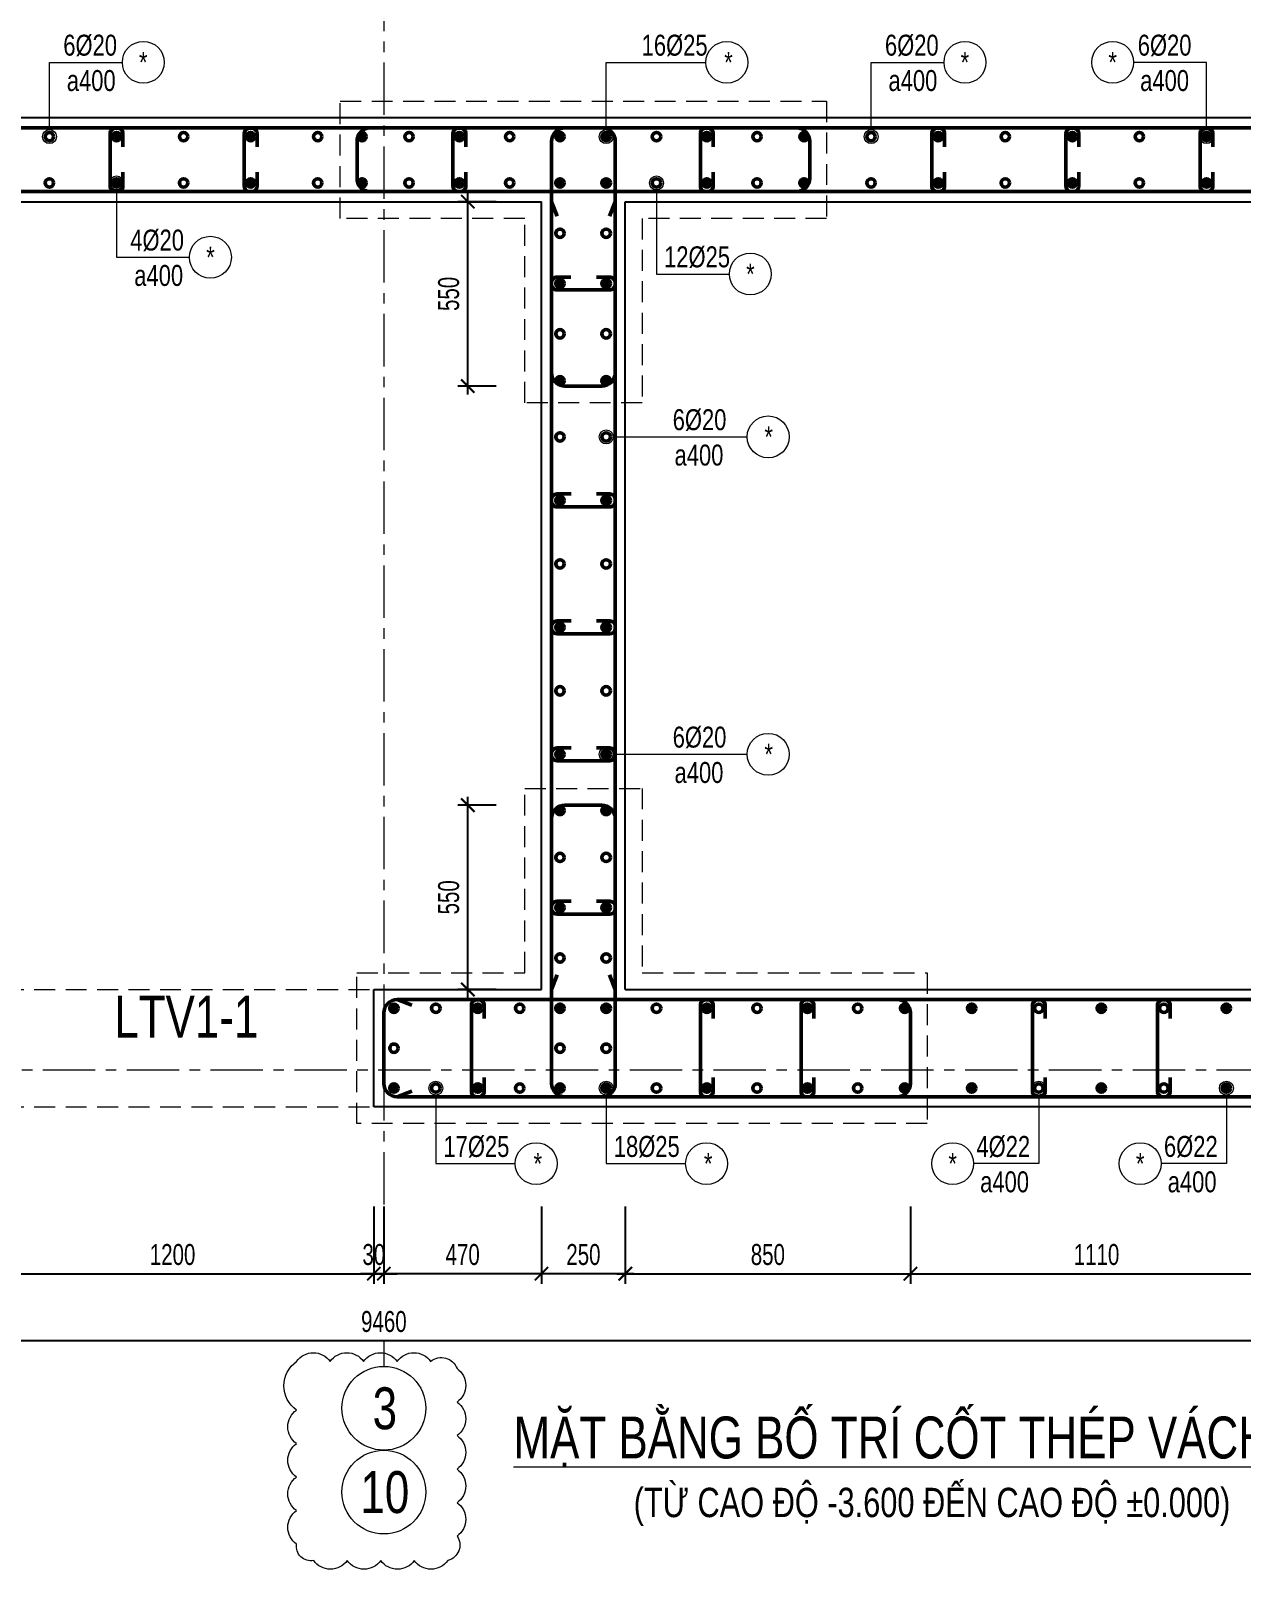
# Model space of a CAD drawing. Header units: millimetres. Extents: x -17374 to 181693, y -29783 to 15580.
# Drawn here: x 97585 to 101195, y 7151 to 11740 of the extents above; entities that cross this region are included whole.
import ezdxf
from ezdxf.enums import TextEntityAlignment as Align

# ---------------------------------------------------------------- set-up
doc = ezdxf.new("R2010")
doc.units = ezdxf.units.MM
doc.header["$LTSCALE"] = 250
doc.header["$MEASUREMENT"] = 0
for name, pattern in [('CENTER', [2, 1.25, -0.25, 0.25, -0.25]), ('CENTER2', [1.125, 0.75, -0.125, 0.125, -0.125]), ('HIDDEN', [0.375, 0.25, -0.125])]:
    doc.linetypes.add(name, pattern=pattern)
for name, color, linetype, lineweight in [('CDC.01.AXIS', 160, 'CENTER2', 13), ('CDC.02.DIM', 1, 'Continuous', 18), ('CDC.03.BORDER', 3, 'Continuous', 25), ('CDC.04.HIDDEN', 8, 'HIDDEN', 15), ('CDC.05.STEEL', 4, 'Continuous', 50), ('CDC.06.TEXT', 2, 'Continuous', 18), ('CDC.11.NOTE', 8, 'Continuous', 18), ('CDC.14.STEELNUM', 9, 'Continuous', 18), ('STEEL_NODE', 6, 'Continuous', 50)]:
    doc.layers.add(name, color=color, linetype=linetype, lineweight=lineweight)
doc.layers.add('CHANGE 2019', color=6, linetype='Continuous', lineweight=18, plot=False)
doc.styles.add('KC_SMTEXT', font='arial.ttf', dxfattribs={"width": 0.7})
doc.styles.add('KCS_BIGTEXT', font='arial.ttf', dxfattribs={"width": 0.75})
doc.styles.add('KCS_SMTEXT', font='arial.ttf', dxfattribs={"width": 0.7})
doc.dimstyles.new('KCS_DIM25', dxfattribs={"dimscale": 25, "dimtxt": 2.5, "dimasz": 1.6, "dimexe": 1.2, "dimexo": 0, "dimgap": 1, "dimtad": 1, "dimdec": 0, "dimzin": 0, "dimdsep": 46, "dimtxsty": 'KCS_SMTEXT', "dimblk": 'ARCHTICK', "dimcen": 0, "dimdle": 1, "dimclrd": 1, "dimclre": 1, "dimclrt": 2, "dimadec": 0, "dimazin": 0, "dimtfac": 1, "dimtdec": 0, "dimtix": 1, "dimtmove": 2, "dimatfit": 3, "dimfxl": 1, "dimtolj": 1, "dimtzin": 0, "dimarcsym": 0})

# ---------------------------------------------------------------- blocks, each defined once
blk = doc.blocks.new('_ArchTick')
at = {"color": 0, "linetype": 'ByBlock', "const_width": 0.15}
blk.add_lwpolyline([(-0.5, -0.5), (0.5, 0.5)], dxfattribs=at)
blk = doc.blocks.new('*D197')
at = {"layer": 'CDC.02.DIM', "color": 1, "lineweight": -2, "transparency": 16777216}
for p, q in [((93908.3, 8232.1), (93908.3, 7802.1)), ((103368.3, 8232.1), (103368.3, 7802.1)), ((103393.3, 7832.1), (93883.3, 7832.1))]:
    blk.add_line(p, q, dxfattribs=at)
at = {"layer": 'Defpoints', "color": 0, "transparency": 16777216}
for p in [(93908.3, 8232.1), (103368.3, 8232.1), (93908.3, 7832.1)]:
    blk.add_point(p, dxfattribs=at)
at = {"layer": 'CDC.02.DIM', "color": 1, "lineweight": -2, "transparency": 16777216, "xscale": 40, "yscale": 40, "zscale": 40, "rotation": 180}
blk.add_blockref('_ArchTick', (93908.3, 7832.1), dxfattribs=at)
at = {"layer": 'CDC.02.DIM', "color": 1, "lineweight": -2, "transparency": 16777216, "xscale": 40, "yscale": 40, "zscale": 40}
blk.add_blockref('_ArchTick', (103368.3, 7832.1), dxfattribs=at)
at = {"layer": 'CDC.02.DIM', "color": 2, "transparency": 16777216, "insert": (98638.3, 7889.1), "char_height": 62.5, "attachment_point": 5, "style": 'KCS_SMTEXT'}
blk.add_mtext('\\A1;9460', dxfattribs=at)
blk = doc.blocks.new('*D204')
at = {"layer": 'CDC.02.DIM', "color": 1, "lineweight": -2, "transparency": 16777216}
for p, q in [((97408.3, 8232.1), (97408.3, 8002.1)), ((98608.3, 8232.1), (98608.3, 8002.1)), ((97383.3, 8032.1), (98633.3, 8032.1))]:
    blk.add_line(p, q, dxfattribs=at)
at = {"layer": 'Defpoints', "color": 0, "transparency": 16777216}
for p in [(97408.3, 8232.1), (98608.3, 8232.1), (98608.3, 8032.1)]:
    blk.add_point(p, dxfattribs=at)
at = {"layer": 'CDC.02.DIM', "color": 1, "lineweight": -2, "transparency": 16777216, "xscale": 40, "yscale": 40, "zscale": 40, "rotation": 180}
blk.add_blockref('_ArchTick', (97408.3, 8032.1), dxfattribs=at)
at = {"layer": 'CDC.02.DIM', "color": 1, "lineweight": -2, "transparency": 16777216, "xscale": 40, "yscale": 40, "zscale": 40}
blk.add_blockref('_ArchTick', (98608.3, 8032.1), dxfattribs=at)
at = {"layer": 'CDC.02.DIM', "color": 2, "transparency": 16777216, "insert": (98008.3, 8089), "char_height": 62.5, "attachment_point": 5, "style": 'KCS_SMTEXT'}
blk.add_mtext('\\A1;1200', dxfattribs=at)
blk = doc.blocks.new('*D205')
at = {"layer": 'CDC.02.DIM', "color": 1, "lineweight": -2, "transparency": 16777216}
for p, q in [((100208.3, 8232.1), (100208.3, 8002.1)), ((101318.3, 8232.1), (101318.3, 8002.1)), ((100183.3, 8032.1), (101343.3, 8032.1))]:
    blk.add_line(p, q, dxfattribs=at)
at = {"layer": 'Defpoints', "color": 0, "transparency": 16777216}
for p in [(100208.3, 8232.1), (101318.3, 8232.1), (101318.3, 8032.1)]:
    blk.add_point(p, dxfattribs=at)
at = {"layer": 'CDC.02.DIM', "color": 1, "lineweight": -2, "transparency": 16777216, "xscale": 40, "yscale": 40, "zscale": 40, "rotation": 180}
blk.add_blockref('_ArchTick', (100208.3, 8032.1), dxfattribs=at)
at = {"layer": 'CDC.02.DIM', "color": 1, "lineweight": -2, "transparency": 16777216, "xscale": 40, "yscale": 40, "zscale": 40}
blk.add_blockref('_ArchTick', (101318.3, 8032.1), dxfattribs=at)
at = {"layer": 'CDC.02.DIM', "color": 2, "transparency": 16777216, "insert": (100763.3, 8089), "char_height": 62.5, "attachment_point": 5, "style": 'KCS_SMTEXT'}
blk.add_mtext('\\A1;1110', dxfattribs=at)
blk = doc.blocks.new('*D172')
at = {"layer": 'CDC.02.DIM', "color": 1, "lineweight": -2, "transparency": 16777216}
for p, q in [((99108.3, 8232.1), (99108.3, 8002.1)), ((99358.3, 8232.1), (99358.3, 8002.1)), ((99383.3, 8032.1), (99083.3, 8032.1))]:
    blk.add_line(p, q, dxfattribs=at)
at = {"layer": 'Defpoints', "color": 0, "transparency": 16777216}
for p in [(99108.3, 8232.1), (99358.3, 8232.1), (99108.3, 8032.1)]:
    blk.add_point(p, dxfattribs=at)
at = {"layer": 'CDC.02.DIM', "color": 1, "lineweight": -2, "transparency": 16777216, "xscale": 40, "yscale": 40, "zscale": 40, "rotation": 180}
blk.add_blockref('_ArchTick', (99108.3, 8032.1), dxfattribs=at)
at = {"layer": 'CDC.02.DIM', "color": 1, "lineweight": -2, "transparency": 16777216, "xscale": 40, "yscale": 40, "zscale": 40}
blk.add_blockref('_ArchTick', (99358.3, 8032.1), dxfattribs=at)
at = {"layer": 'CDC.02.DIM', "color": 2, "transparency": 16777216, "insert": (99233.3, 8089), "char_height": 62.5, "attachment_point": 5, "style": 'KCS_SMTEXT'}
blk.add_mtext('\\A1;250', dxfattribs=at)
blk = doc.blocks.new('*D173')
at = {"layer": 'CDC.02.DIM', "color": 1, "lineweight": -2, "transparency": 16777216}
for p, q in [((98638.3, 8232.1), (98638.3, 8002.1)), ((99108.3, 8232.1), (99108.3, 8002.1)), ((99133.3, 8032.1), (98613.3, 8032.1))]:
    blk.add_line(p, q, dxfattribs=at)
at = {"layer": 'Defpoints', "color": 0, "transparency": 16777216}
for p in [(98638.3, 8232.1), (99108.3, 8232.1), (98638.3, 8032.1)]:
    blk.add_point(p, dxfattribs=at)
at = {"layer": 'CDC.02.DIM', "color": 1, "lineweight": -2, "transparency": 16777216, "xscale": 40, "yscale": 40, "zscale": 40, "rotation": 180}
blk.add_blockref('_ArchTick', (98638.3, 8032.1), dxfattribs=at)
at = {"layer": 'CDC.02.DIM', "color": 1, "lineweight": -2, "transparency": 16777216, "xscale": 40, "yscale": 40, "zscale": 40}
blk.add_blockref('_ArchTick', (99108.3, 8032.1), dxfattribs=at)
at = {"layer": 'CDC.02.DIM', "color": 2, "transparency": 16777216, "insert": (98873.3, 8089), "char_height": 62.5, "attachment_point": 5, "style": 'KCS_SMTEXT'}
blk.add_mtext('\\A1;470', dxfattribs=at)
blk = doc.blocks.new('*D174')
at = {"layer": 'CDC.02.DIM', "color": 1, "lineweight": -2, "transparency": 16777216}
for p, q in [((98608.3, 8232.1), (98608.3, 8002.1)), ((98638.3, 8232.1), (98638.3, 8002.1)), ((98608.3, 8032.1), (98568.3, 8032.1)), ((98638.3, 8032.1), (98608.3, 8032.1)), ((98638.3, 8032.1), (98678.3, 8032.1))]:
    blk.add_line(p, q, dxfattribs=at)
at = {"layer": 'Defpoints', "color": 0, "transparency": 16777216}
for p in [(98608.3, 8232.1), (98638.3, 8232.1), (98608.3, 8032.1)]:
    blk.add_point(p, dxfattribs=at)
at = {"layer": 'CDC.02.DIM', "color": 1, "lineweight": -2, "transparency": 16777216, "xscale": 40, "yscale": 40, "zscale": 40}
blk.add_blockref('_ArchTick', (98608.3, 8032.1), dxfattribs=at)
at = {"layer": 'CDC.02.DIM', "color": 1, "lineweight": -2, "transparency": 16777216, "xscale": 40, "yscale": 40, "zscale": 40, "rotation": 180}
blk.add_blockref('_ArchTick', (98638.3, 8032.1), dxfattribs=at)
at = {"layer": 'CDC.02.DIM', "color": 2, "transparency": 16777216, "insert": (98608.3, 8089), "char_height": 62.5, "attachment_point": 5, "style": 'KCS_SMTEXT'}
blk.add_mtext('\\A1;30', dxfattribs=at)
blk = doc.blocks.new('*D216')
at = {"layer": 'CDC.02.DIM', "color": 1, "lineweight": -2, "transparency": 16777216}
for p, q in [((98888.6, 8854.8), (98888.6, 9454.8)), ((98973.4, 9429.8), (98858.6, 9429.8)), ((98973.4, 8879.8), (98858.6, 8879.8))]:
    blk.add_line(p, q, dxfattribs=at)
at = {"layer": 'Defpoints', "color": 0, "transparency": 16777216}
for p in [(98888.6, 9429.8), (98973.4, 9429.8), (98973.4, 8879.8)]:
    blk.add_point(p, dxfattribs=at)
at = {"layer": 'CDC.02.DIM', "color": 1, "lineweight": -2, "transparency": 16777216, "xscale": 40, "yscale": 40, "zscale": 40}
for p, rotation in [((98888.6, 9429.8), 90), ((98888.6, 8879.8), 270)]:
    blk.add_blockref('_ArchTick', p, dxfattribs=dict(at, rotation=rotation))
at = {"layer": 'CDC.02.DIM', "color": 2, "transparency": 16777216, "insert": (98831.7, 9154.8), "char_height": 62.5, "attachment_point": 5, "rotation": 90, "style": 'KCS_SMTEXT'}
blk.add_mtext('\\A1;550', dxfattribs=at)
blk = doc.blocks.new('*D217')
at = {"layer": 'CDC.02.DIM', "color": 1, "lineweight": -2, "transparency": 16777216}
for p, q in [((98888.6, 10654.8), (98888.6, 11254.8)), ((98973.4, 11229.8), (98858.6, 11229.8)), ((98973.4, 10679.8), (98858.6, 10679.8))]:
    blk.add_line(p, q, dxfattribs=at)
at = {"layer": 'Defpoints', "color": 0, "transparency": 16777216}
for p in [(98888.6, 11229.8), (98973.4, 11229.8), (98973.4, 10679.8)]:
    blk.add_point(p, dxfattribs=at)
at = {"layer": 'CDC.02.DIM', "color": 1, "lineweight": -2, "transparency": 16777216, "xscale": 40, "yscale": 40, "zscale": 40}
for p, rotation in [((98888.6, 11229.8), 90), ((98888.6, 10679.8), 270)]:
    blk.add_blockref('_ArchTick', p, dxfattribs=dict(at, rotation=rotation))
at = {"layer": 'CDC.02.DIM', "color": 2, "transparency": 16777216, "insert": (98831.7, 10954.8), "char_height": 62.5, "attachment_point": 5, "rotation": 90, "style": 'KCS_SMTEXT'}
blk.add_mtext('\\A1;550', dxfattribs=at)
blk = doc.blocks.new('*D528')
at = {"layer": 'CDC.02.DIM', "color": 1, "lineweight": -2, "transparency": 16777216}
for p, q in [((99358.3, 8232.1), (99358.3, 8002.1)), ((100208.3, 8232.1), (100208.3, 8002.1)), ((99333.3, 8032.1), (100233.3, 8032.1))]:
    blk.add_line(p, q, dxfattribs=at)
at = {"layer": 'Defpoints', "color": 0, "transparency": 16777216}
for p in [(99358.3, 8232.1), (100208.3, 8232.1), (100208.3, 8032.1)]:
    blk.add_point(p, dxfattribs=at)
at = {"layer": 'CDC.02.DIM', "color": 1, "lineweight": -2, "transparency": 16777216, "xscale": 40, "yscale": 40, "zscale": 40, "rotation": 180}
blk.add_blockref('_ArchTick', (99358.3, 8032.1), dxfattribs=at)
at = {"layer": 'CDC.02.DIM', "color": 1, "lineweight": -2, "transparency": 16777216, "xscale": 40, "yscale": 40, "zscale": 40}
blk.add_blockref('_ArchTick', (100208.3, 8032.1), dxfattribs=at)
at = {"layer": 'CDC.02.DIM', "color": 2, "transparency": 16777216, "insert": (99783.3, 8089), "char_height": 62.5, "attachment_point": 5, "style": 'KCS_SMTEXT'}
blk.add_mtext('\\A1;850', dxfattribs=at)

msp = doc.modelspace()

# ---------------------------------------------------------------- hatches: boundary and pattern name
at = {"layer": 'STEEL_NODE'}
h = msp.add_hatch(color=1, dxfattribs=at)
h.dxf.hatch_style = 1
h.paths.add_polyline_path([(97828.72, 11423.9, -1), (97853.72, 11423.9, -1)])
h = msp.add_hatch(color=1, dxfattribs=at)
h.dxf.hatch_style = 1
h.paths.add_polyline_path([(98228.72, 11423.9, -1), (98253.72, 11423.9, -1)])
h = msp.add_hatch(color=1, dxfattribs=at)
h.dxf.hatch_style = 1
h.paths.add_polyline_path([(98561.01, 11423.9, -1), (98586.01, 11423.9, -1)])
h = msp.add_hatch(color=1, dxfattribs=at)
h.dxf.hatch_style = 1
h.paths.add_polyline_path([(98851.01, 11423.9, -1), (98876.01, 11423.9, -1)])
h = msp.add_hatch(color=1, dxfattribs=at)
h.dxf.hatch_style = 1
h.paths.add_polyline_path([(99151.01, 11423.9, -1), (99176.01, 11423.9, -1)])
h = msp.add_hatch(color=1, dxfattribs=at)
h.dxf.hatch_style = 1
h.paths.add_polyline_path([(99313.72, 11423.9, 1), (99288.72, 11423.9, 1)])
h = msp.add_hatch(color=1, dxfattribs=at)
h.dxf.hatch_style = 1
h.paths.add_polyline_path([(99613.72, 11423.9, -1), (99588.72, 11423.9, -1)])
h = msp.add_hatch(color=1, dxfattribs=at)
h.dxf.hatch_style = 1
h.paths.add_polyline_path([(99903.72, 11423.9, -1), (99878.72, 11423.9, -1)])
h = msp.add_hatch(color=1, dxfattribs=at)
h.dxf.hatch_style = 1
h.paths.add_polyline_path([(100303.72, 11423.9, -1), (100278.72, 11423.9, -1)])
h = msp.add_hatch(color=1, dxfattribs=at)
h.dxf.hatch_style = 1
h.paths.add_polyline_path([(100703.72, 11423.9, -1), (100678.72, 11423.9, -1)])
h = msp.add_hatch(color=1, dxfattribs=at)
h.dxf.hatch_style = 1
h.paths.add_polyline_path([(101103.72, 11423.9, -1), (101078.72, 11423.9, -1)])
h = msp.add_hatch(color=1, dxfattribs=at)
h.dxf.hatch_style = 1
h.paths.add_polyline_path([(97853.72, 11285.73, -1), (97828.72, 11285.73, -1)])
h = msp.add_hatch(color=1, dxfattribs=at)
h.dxf.hatch_style = 1
h.paths.add_polyline_path([(98253.72, 11285.73, -1), (98228.72, 11285.73, -1)])
h = msp.add_hatch(color=1, dxfattribs=at)
h.dxf.hatch_style = 1
h.paths.add_polyline_path([(98586.01, 11285.73, -1), (98561.01, 11285.73, -1)])
h = msp.add_hatch(color=1, dxfattribs=at)
h.dxf.hatch_style = 1
h.paths.add_polyline_path([(98876.01, 11285.73, -1), (98851.01, 11285.73, -1)])
h = msp.add_hatch(color=1, dxfattribs=at)
h.dxf.hatch_style = 1
h.paths.add_polyline_path([(99176.01, 11285.73, -1), (99151.01, 11285.73, -1)])
h = msp.add_hatch(color=1, dxfattribs=at)
h.dxf.hatch_style = 1
h.paths.add_polyline_path([(99288.72, 11285.73, 1), (99313.72, 11285.73, 1)])
h = msp.add_hatch(color=1, dxfattribs=at)
h.dxf.hatch_style = 1
h.paths.add_polyline_path([(99613.72, 11285.73, -1), (99588.72, 11285.73, -1)])
h = msp.add_hatch(color=1, dxfattribs=at)
h.dxf.hatch_style = 1
h.paths.add_polyline_path([(99903.72, 11285.73, -1), (99878.72, 11285.73, -1)])
h = msp.add_hatch(color=1, dxfattribs=at)
h.dxf.hatch_style = 1
h.paths.add_polyline_path([(100303.72, 11285.73, -1), (100278.72, 11285.73, -1)])
h = msp.add_hatch(color=1, dxfattribs=at)
h.dxf.hatch_style = 1
h.paths.add_polyline_path([(100703.72, 11285.73, -1), (100678.72, 11285.73, -1)])
h = msp.add_hatch(color=1, dxfattribs=at)
h.dxf.hatch_style = 1
h.paths.add_polyline_path([(101103.72, 11285.73, -1), (101078.72, 11285.73, -1)])
h = msp.add_hatch(color=1, dxfattribs=at)
h.dxf.hatch_style = 1
h.paths.add_polyline_path([(99176.01, 10985.73, -1), (99151.01, 10985.73, -1)])
h = msp.add_hatch(color=1, dxfattribs=at)
h.dxf.hatch_style = 1
h.paths.add_polyline_path([(99288.72, 10985.73, 1), (99313.72, 10985.73, 1)])
h = msp.add_hatch(color=1, dxfattribs=at)
h.dxf.hatch_style = 1
h.paths.add_polyline_path([(99176.01, 10695.73, -1), (99151.01, 10695.73, -1)])
h = msp.add_hatch(color=1, dxfattribs=at)
h.dxf.hatch_style = 1
h.paths.add_polyline_path([(99288.72, 10695.73, 1), (99313.72, 10695.73, 1)])
h = msp.add_hatch(color=1, dxfattribs=at)
h.dxf.hatch_style = 1
h.paths.add_polyline_path([(99176.01, 10338.87, -1), (99151.01, 10338.87, -1)])
h = msp.add_hatch(color=1, dxfattribs=at)
h.dxf.hatch_style = 1
h.paths.add_polyline_path([(99288.72, 10338.87, 1), (99313.72, 10338.87, 1)])
h = msp.add_hatch(color=1, dxfattribs=at)
h.dxf.hatch_style = 1
h.paths.add_polyline_path([(99176.01, 9960.13, -1), (99151.01, 9960.13, -1)])
h = msp.add_hatch(color=1, dxfattribs=at)
h.dxf.hatch_style = 1
h.paths.add_polyline_path([(99288.72, 9960.13, 1), (99313.72, 9960.13, 1)])
h = msp.add_hatch(color=1, dxfattribs=at)
h.dxf.hatch_style = 1
h.paths.add_polyline_path([(99176.01, 9581.39, -1), (99151.01, 9581.39, -1)])
h = msp.add_hatch(color=1, dxfattribs=at)
h.dxf.hatch_style = 1
h.paths.add_polyline_path([(99288.72, 9581.39, 1), (99313.72, 9581.39, 1)])
h = msp.add_hatch(color=1, dxfattribs=at)
h.dxf.hatch_style = 1
h.paths.add_polyline_path([(99176.01, 9413.9, -1), (99151.01, 9413.9, -1)])
h = msp.add_hatch(color=1, dxfattribs=at)
h.dxf.hatch_style = 1
h.paths.add_polyline_path([(99288.72, 9413.9, 1), (99313.72, 9413.9, 1)])
h = msp.add_hatch(color=1, dxfattribs=at)
h.dxf.hatch_style = 1
h.paths.add_polyline_path([(99176.01, 9123.9, -1), (99151.01, 9123.9, -1)])
h = msp.add_hatch(color=1, dxfattribs=at)
h.dxf.hatch_style = 1
h.paths.add_polyline_path([(99288.72, 9123.9, 1), (99313.72, 9123.9, 1)])
h = msp.add_hatch(color=1, dxfattribs=at)
h.dxf.hatch_style = 1
h.paths.add_polyline_path([(98680.67, 8823.9, 1), (98655.67, 8823.9, 1)])
h = msp.add_hatch(color=1, dxfattribs=at)
h.dxf.hatch_style = 1
h.paths.add_polyline_path([(98930.84, 8823.9, 1), (98905.84, 8823.9, 1)])
h = msp.add_hatch(color=1, dxfattribs=at)
h.dxf.hatch_style = 1
h.paths.add_polyline_path([(99176.01, 8823.9, 1), (99151.01, 8823.9, 1)])
h = msp.add_hatch(color=1, dxfattribs=at)
h.dxf.hatch_style = 1
h.paths.add_polyline_path([(99288.72, 8823.9, -1), (99313.72, 8823.9, -1)])
h = msp.add_hatch(color=1, dxfattribs=at)
h.dxf.hatch_style = 1
h.paths.add_polyline_path([(99588.72, 8823.9, -1), (99613.72, 8823.9, -1)])
h = msp.add_hatch(color=1, dxfattribs=at)
h.dxf.hatch_style = 1
h.paths.add_polyline_path([(99888.72, 8823.9, -1), (99913.72, 8823.9, -1)])
h = msp.add_hatch(color=1, dxfattribs=at)
h.dxf.hatch_style = 1
h.paths.add_polyline_path([(100178.72, 8823.9, -1), (100203.72, 8823.9, -1)])
h = msp.add_hatch(color=1, dxfattribs=at)
h.dxf.hatch_style = 1
h.paths.add_polyline_path([(100378.72, 8823.9, -1), (100403.72, 8823.9, -1)])
h = msp.add_hatch(color=1, dxfattribs=at)
h.dxf.hatch_style = 1
h.paths.add_polyline_path([(100765.12, 8823.9, -1), (100790.12, 8823.9, -1)])
h = msp.add_hatch(color=1, dxfattribs=at)
h.dxf.hatch_style = 1
h.paths.add_polyline_path([(101137.92, 8823.9, -1), (101162.92, 8823.9, -1)])
h = msp.add_hatch(color=1, dxfattribs=at)
h.dxf.hatch_style = 1
h.paths.add_polyline_path([(98680.67, 8585.73, -1), (98655.67, 8585.73, -1)])
h = msp.add_hatch(color=1, dxfattribs=at)
h.dxf.hatch_style = 1
h.paths.add_polyline_path([(98655.67, 8585.73, 1), (98680.67, 8585.73, 1)])
h = msp.add_hatch(color=1, dxfattribs=at)
h.dxf.hatch_style = 1
h.paths.add_polyline_path([(98930.84, 8585.73, -1), (98905.84, 8585.73, -1)])
h = msp.add_hatch(color=1, dxfattribs=at)
h.dxf.hatch_style = 1
h.paths.add_polyline_path([(99176.01, 8585.73, -1), (99151.01, 8585.73, -1)])
h = msp.add_hatch(color=1, dxfattribs=at)
h.dxf.hatch_style = 1
h.paths.add_polyline_path([(99151.01, 8585.73, 1), (99176.01, 8585.73, 1)])
h = msp.add_hatch(color=1, dxfattribs=at)
h.dxf.hatch_style = 1
h.paths.add_polyline_path([(99288.72, 8585.73, 1), (99313.72, 8585.73, 1)])
h = msp.add_hatch(color=1, dxfattribs=at)
h.dxf.hatch_style = 1
h.paths.add_polyline_path([(99313.72, 8585.73, -1), (99288.72, 8585.73, -1)])
h = msp.add_hatch(color=1, dxfattribs=at)
h.dxf.hatch_style = 1
h.paths.add_polyline_path([(99613.72, 8585.73, -1), (99588.72, 8585.73, -1)])
h = msp.add_hatch(color=1, dxfattribs=at)
h.dxf.hatch_style = 1
h.paths.add_polyline_path([(99913.72, 8585.73, -1), (99888.72, 8585.73, -1)])
h = msp.add_hatch(color=1, dxfattribs=at)
h.dxf.hatch_style = 1
h.paths.add_polyline_path([(100203.72, 8585.73, -1), (100178.72, 8585.73, -1)])
h = msp.add_hatch(color=1, dxfattribs=at)
h.dxf.hatch_style = 1
h.paths.add_polyline_path([(100403.72, 8585.73, -1), (100378.72, 8585.73, -1)])
h = msp.add_hatch(color=1, dxfattribs=at)
h.dxf.hatch_style = 1
h.paths.add_polyline_path([(100790.12, 8585.73, -1), (100765.12, 8585.73, -1)])
h = msp.add_hatch(color=1, dxfattribs=at)
h.dxf.hatch_style = 1
h.paths.add_polyline_path([(101162.92, 8585.73, -1), (101137.92, 8585.73, -1)])

# ---------------------------------------------------------------- linework, layer by layer
at = {"layer": 'CDC.01.AXIS', "linetype": 'CENTER', "ltscale": 0.5}
for p, q in [((98638.3, 14644.9), (98638.3, 8232.07)), ((93371.41, 8639.81), (103905.2, 8639.81))]:
    msp.add_line(p, q, dxfattribs=at)
at = {"layer": 'CDC.02.DIM'}
msp.add_line((98638.3, 7832.15), (98638.3, 7755.69), dxfattribs=at)
for centre in [(98638.3, 7630.69), (98638.3, 7380.69)]:
    msp.add_circle(centre, 125, dxfattribs=at)
at = {"layer": 'CDC.03.BORDER'}
for p, q in [((101818.3, 11479.81), (96908.3, 11479.81)), ((96908.3, 11229.81), (99108.3, 11229.81)), ((99108.3, 8879.81), (99108.3, 11229.81)), ((99358.3, 11229.81), (101818.3, 11229.81)), ((99358.3, 8879.81), (99358.3, 11229.81)), ((98608.3, 8529.81), (98608.3, 8879.81)), ((98608.3, 8879.81), (99108.3, 8879.81)), ((99358.3, 8879.81), (101818.3, 8879.81)), ((101818.3, 8529.81), (98608.3, 8529.81))]:
    msp.add_line(p, q, dxfattribs=at)
at = {"layer": 'CDC.04.HIDDEN'}
for p, q in [((97408.3, 8879.81), (98608.3, 8879.81)), ((97408.3, 8529.81), (98608.3, 8529.81))]:
    msp.add_line(p, q, dxfattribs=at)
for points in [[(99408.3, 11179.81), (99408.3, 10629.81), (99058.3, 10629.81), (99058.3, 11179.81), (98508.3, 11179.81), (98508.3, 11529.76), (99958.35, 11529.76), (99958.35, 11179.81), (99408.3, 11179.81)], [(99408.3, 9479.81), (99408.3, 8929.76), (100258.3, 8929.76), (100258.3, 8479.81), (98557.87, 8479.81), (98557.87, 8929.76), (99058.3, 8929.76), (99058.3, 9479.81), (99408.3, 9479.81)]]:
    msp.add_lwpolyline(points, close=True, dxfattribs=at)
at = {"layer": 'CDC.05.STEEL'}
for points in [[(96951.65, 11433.04), (96908.3, 11449.81), (101748.63, 11449.81), (101705.29, 11433.04)], [(96951.65, 11276.59), (96908.3, 11259.81), (101748.63, 11259.81), (101705.29, 11276.59)], [(99155.08, 11186.47), (99138.3, 11229.81), (99138.3, 8879.81), (99155.08, 8923.16)], [(99311.53, 11186.47), (99328.3, 11229.81), (99328.3, 8879.81), (99311.53, 8923.16)], [(98721.32, 8833.04), (98677.97, 8849.81), (101747.84, 8849.81), (101704.49, 8833.04)], [(98721.32, 8576.59), (98677.97, 8559.81), (101747.84, 8559.81), (101704.49, 8576.59)]]:
    msp.add_lwpolyline(points, dxfattribs=at)
for points in [[(97860.3, 11393.62), (97860.3, 11432.99, 0.4142136), (97844.04, 11449.24), (97838.4, 11449.24, 0.4142136), (97822.15, 11432.99), (97822.15, 11276.07, 0.4142136), (97838.4, 11259.81), (97844.04, 11259.81, 0.4142136), (97860.3, 11276.07), (97860.3, 11317.86)], [(98260.3, 11393.62), (98260.3, 11432.99, 0.4142136), (98244.04, 11449.24), (98238.4, 11449.24, 0.4142136), (98222.15, 11432.99), (98222.15, 11276.07, 0.4142136), (98238.4, 11259.81), (98244.04, 11259.81, 0.4142136), (98260.3, 11276.07), (98260.3, 11317.86)], [(98882.59, 11393.62), (98882.59, 11432.99, 0.4142136), (98866.33, 11449.24), (98860.69, 11449.24, 0.4142136), (98844.44, 11432.99), (98844.44, 11276.07, 0.4142136), (98860.69, 11259.81), (98866.33, 11259.81, 0.4142136), (98882.59, 11276.07), (98882.59, 11317.86)], [(99620.3, 11393.62), (99620.3, 11432.99, 0.4142136), (99604.04, 11449.24), (99598.4, 11449.24, 0.4142136), (99582.15, 11432.99), (99582.15, 11276.07, 0.4142136), (99598.4, 11259.81), (99604.04, 11259.81, 0.4142136), (99620.3, 11276.07), (99620.3, 11317.86)], [(100310.3, 11393.62), (100310.3, 11432.99, 0.4142136), (100294.04, 11449.24), (100288.4, 11449.24, 0.4142136), (100272.15, 11432.99), (100272.15, 11276.07, 0.4142136), (100288.4, 11259.81), (100294.04, 11259.81, 0.4142136), (100310.3, 11276.07), (100310.3, 11317.86)], [(100710.3, 11393.62), (100710.3, 11432.99, 0.4142136), (100694.04, 11449.24), (100688.4, 11449.24, 0.4142136), (100672.15, 11432.99), (100672.15, 11276.07, 0.4142136), (100688.4, 11259.81), (100694.04, 11259.81, 0.4142136), (100710.3, 11276.07), (100710.3, 11317.86)], [(101110.3, 11393.62), (101110.3, 11432.99, 0.4142136), (101094.04, 11449.24), (101088.4, 11449.24, 0.4142136), (101072.15, 11432.99), (101072.15, 11276.07, 0.4142136), (101088.4, 11259.81), (101094.04, 11259.81, 0.4142136), (101110.3, 11276.07), (101110.3, 11317.86)], [(99272.42, 11004.8), (99311.79, 11004.8, -0.4142136), (99328.05, 10988.55), (99328.05, 10982.9, -0.4142136), (99311.79, 10966.65), (99154.3, 10966.65, -0.4142136), (99138.05, 10982.9), (99138.05, 10988.55, -0.4142136), (99154.3, 11004.8), (99196.09, 11004.8)], [(99272.68, 10357.95), (99312.05, 10357.95, -0.4142136), (99328.3, 10341.69), (99328.3, 10336.05, -0.4142136), (99312.05, 10319.79), (99154.56, 10319.79, -0.4142136), (99138.3, 10336.05), (99138.3, 10341.69, -0.4142136), (99154.56, 10357.95), (99196.35, 10357.95)], [(99272.68, 9979.2), (99312.05, 9979.2, -0.4142136), (99328.3, 9962.95), (99328.3, 9957.31, -0.4142136), (99312.05, 9941.05), (99154.56, 9941.05, -0.4142136), (99138.3, 9957.31), (99138.3, 9962.95, -0.4142136), (99154.56, 9979.2), (99196.35, 9979.2)], [(99272.68, 9600.46), (99312.05, 9600.46, -0.4142136), (99328.3, 9584.21), (99328.3, 9578.57, -0.4142136), (99312.05, 9562.31), (99154.56, 9562.31, -0.4142136), (99138.3, 9578.57), (99138.3, 9584.21, -0.4142136), (99154.56, 9600.46), (99196.35, 9600.46)], [(99272.68, 9142.98), (99312.05, 9142.98, -0.4142136), (99328.3, 9126.72), (99328.3, 9121.08, -0.4142136), (99312.05, 9104.83), (99154.56, 9104.83, -0.4142136), (99138.3, 9121.08), (99138.3, 9126.72, -0.4142136), (99154.56, 9142.98), (99196.35, 9142.98)], [(98937.41, 8793.62), (98937.41, 8832.99, 0.4142136), (98921.16, 8849.24), (98915.51, 8849.24, 0.4142136), (98899.26, 8832.99), (98899.26, 8576.07, 0.4142136), (98915.51, 8559.81), (98921.16, 8559.81, 0.4142136), (98937.41, 8576.07), (98937.41, 8617.86)], [(99620.3, 8793.62), (99620.3, 8832.99, 0.4142136), (99604.04, 8849.24), (99598.4, 8849.24, 0.4142136), (99582.15, 8832.99), (99582.15, 8576.07, 0.4142136), (99598.4, 8559.81), (99604.04, 8559.81, 0.4142136), (99620.3, 8576.07), (99620.3, 8617.86)], [(99920.3, 8793.62), (99920.3, 8832.99, 0.4142136), (99904.04, 8849.24), (99898.4, 8849.24, 0.4142136), (99882.15, 8832.99), (99882.15, 8576.07, 0.4142136), (99898.4, 8559.81), (99904.04, 8559.81, 0.4142136), (99920.3, 8576.07), (99920.3, 8617.86)], [(100610.3, 8793.62), (100610.3, 8832.99, 0.4142136), (100594.04, 8849.24), (100588.4, 8849.24, 0.4142136), (100572.15, 8832.99), (100572.15, 8576.07, 0.4142136), (100588.4, 8559.81), (100594.04, 8559.81, 0.4142136), (100610.3, 8576.07), (100610.3, 8617.86)], [(100983.1, 8793.62), (100983.1, 8832.99, 0.4142136), (100966.84, 8849.24), (100961.2, 8849.24, 0.4142136), (100944.95, 8832.99), (100944.95, 8576.07, 0.4142136), (100961.2, 8559.81), (100966.84, 8559.81, 0.4142136), (100983.1, 8576.07), (100983.1, 8617.86)]]:
    msp.add_lwpolyline(points, format="xyb", dxfattribs=at)
for points in [[(99908.3, 11409.81, 0.4142136), (99868.3, 11449.81), (98598.3, 11449.81, 0.4142136), (98558.3, 11409.81), (98558.3, 11299.81, 0.4142136), (98598.3, 11259.81), (99868.3, 11259.81, 0.4142136), (99908.3, 11299.81)], [(99288.3, 10679.81, 0.4142136), (99328.3, 10719.81), (99328.3, 11409.81, 0.4142136), (99288.3, 11449.81), (99178.3, 11449.81, 0.4142136), (99138.3, 11409.81), (99138.3, 10719.81, 0.4142136), (99178.3, 10679.81)], [(99288.3, 8559.81, 0.4142136), (99328.3, 8599.81), (99328.3, 9389.81, 0.4142136), (99288.3, 9429.81), (99178.3, 9429.81, 0.4142136), (99138.3, 9389.81), (99138.3, 8599.81, 0.4142136), (99178.3, 8559.81)], [(98637.97, 8599.81, 0.4142136), (98677.97, 8559.81), (100168.3, 8559.81, 0.4142136), (100208.3, 8599.81), (100208.3, 8809.81, 0.4142136), (100168.3, 8849.81), (98677.97, 8849.81, 0.4142136), (98637.97, 8809.81)]]:
    msp.add_lwpolyline(points, format="xyb", close=True, dxfattribs=at)
at = {"layer": 'CDC.11.NOTE', "color": 1}
for p, q in [((99322.06, 10528.34), (99721.77, 10528.34)), ((99322.06, 9581.48), (99721.77, 9581.48))]:
    msp.add_line(p, q, dxfattribs=at)
for points in [[(97641.22, 11444.73), (97641.22, 11645.5), (97858.52, 11645.5)], [(99301.22, 11444.73), (99301.22, 11645.5), (99598.48, 11645.5)], [(100091.22, 11444.73), (100091.22, 11645.5), (100308.52, 11645.5)], [(101091.22, 11444.73), (101091.22, 11645.5), (100873.93, 11645.5)], [(97841.22, 11264.89), (97841.22, 11064.13), (98058.52, 11064.13)], [(99451.22, 11264.89), (99451.22, 11014.13), (99668.52, 11014.13)], [(98793.25, 8564.89), (98793.25, 8360.47), (99030.02, 8360.47)], [(99301.22, 8564.89), (99301.22, 8360.47), (99537.99, 8360.47)], [(100591.22, 8564.89), (100591.22, 8360.47), (100396.82, 8360.47)], [(101150.42, 8564.89), (101150.42, 8360.47), (100956.02, 8360.47)]]:
    msp.add_lwpolyline(points, dxfattribs=at)
for centre in [(97641.22, 11423.9), (99301.22, 11423.9), (100091.22, 11423.9), (101091.22, 11423.9), (97841.22, 11285.73), (99451.22, 11285.73), (99301.22, 10528.24), (99301.22, 9581.39), (98793.25, 8585.73), (99301.22, 8585.73), (100591.22, 8585.73), (101150.42, 8585.73)]:
    msp.add_circle(centre, 20.83, dxfattribs=at)
at = {"layer": 'CDC.14.STEELNUM'}
for centre in [(97921.02, 11645.5), (99660.98, 11645.5), (100371.02, 11645.5), (100811.43, 11645.5), (98121.02, 11064.13), (99731.02, 11014.13), (99784.27, 10528.34), (99784.27, 9581.48), (99092.52, 8360.47), (99600.49, 8360.47), (100334.32, 8360.47), (100893.52, 8360.47)]:
    msp.add_circle(centre, 62.5, dxfattribs=at)
at = {"layer": 'CHANGE 2019'}
msp.add_lwpolyline([(98377.85, 7770.46, -0.5205671), (98477.85, 7770.46, -0.5205671), (98577.85, 7770.46, -0.5205671), (98677.85, 7770.46, -0.5205671), (98777.85, 7770.46, -0.5205671), (98856.53, 7749.14, -0.5205671), (98856.53, 7649.14, -0.5205671), (98856.53, 7549.14, -0.5205671), (98856.53, 7449.14, -0.5205671), (98856.53, 7349.14, -0.5205671), (98856.53, 7249.14, -0.5205671), (98829.05, 7176.62, -0.5205671), (98729.05, 7176.62, -0.5205671), (98629.05, 7176.62, -0.5205671), (98529.05, 7176.62, -0.5205671), (98429.05, 7176.62, -0.5205671), (98377.85, 7225.43, -0.5205671), (98377.85, 7325.43, -0.5205671), (98377.85, 7425.43, -0.5205671), (98377.85, 7525.43, -0.5205671), (98377.85, 7625.43, -0.5205671)], format="xyb", close=True, dxfattribs=at)
at = {"layer": 'STEEL_NODE', "color": 3}
for centre in [(97641.22, 11423.9), (97841.22, 11423.9), (98041.22, 11423.9), (98241.22, 11423.9), (98441.22, 11423.9), (98573.51, 11423.9), (98713.51, 11423.9), (98863.51, 11423.9), (99013.51, 11423.9), (99163.51, 11423.9), (99301.22, 11423.9), (99451.22, 11423.9), (99601.22, 11423.9), (99751.22, 11423.9), (99891.22, 11423.9), (100091.22, 11423.9), (100291.22, 11423.9), (100491.22, 11423.9), (100691.22, 11423.9), (100891.22, 11423.9), (101091.22, 11423.9), (97641.22, 11285.73), (97841.22, 11285.73), (98041.22, 11285.73), (98241.22, 11285.73), (98441.22, 11285.73), (98573.51, 11285.73), (98713.51, 11285.73), (98863.51, 11285.73), (99013.51, 11285.73), (99163.51, 11285.73), (99301.22, 11285.73), (99451.22, 11285.73), (99601.22, 11285.73), (99751.22, 11285.73), (99891.22, 11285.73), (100091.22, 11285.73), (100291.22, 11285.73), (100491.22, 11285.73), (100691.22, 11285.73), (100891.22, 11285.73), (101091.22, 11285.73), (99163.51, 11135.73), (99301.22, 11135.73), (99163.51, 10985.73), (99301.22, 10985.73), (99163.51, 10835.73), (99301.22, 10835.73), (99163.51, 10695.73), (99301.22, 10695.73), (99163.51, 10528.24), (99301.22, 10528.24), (99163.51, 10338.87), (99301.22, 10338.87), (99163.51, 10149.5), (99301.22, 10149.5), (99163.51, 9960.13), (99301.22, 9960.13), (99163.51, 9770.76), (99301.22, 9770.76), (99163.51, 9581.39), (99301.22, 9581.39), (99163.51, 9413.9), (99301.22, 9413.9), (99163.51, 9273.9), (99301.22, 9273.9), (99163.51, 9123.9), (99301.22, 9123.9), (99163.51, 8973.9), (99301.22, 8973.9), (98668.17, 8823.9), (98793.25, 8823.9), (98918.34, 8823.9), (99043.42, 8823.9), (99163.51, 8823.9), (99301.22, 8823.9), (99451.22, 8823.9), (99601.22, 8823.9), (99751.22, 8823.9), (99901.22, 8823.9), (100051.22, 8823.9), (100191.22, 8823.9), (100391.22, 8823.9), (100591.22, 8823.9), (100777.62, 8823.9), (100964.02, 8823.9), (101150.42, 8823.9), (98668.17, 8704.81), (98668.17, 8704.81), (99163.51, 8704.81), (99163.51, 8704.81), (99301.22, 8704.81), (98668.17, 8585.73), (98668.17, 8585.73), (98793.25, 8585.73), (98918.34, 8585.73), (99043.42, 8585.73), (99163.51, 8585.73), (99163.51, 8585.73), (99301.22, 8585.73), (99301.22, 8585.73), (99451.22, 8585.73), (99601.22, 8585.73), (99751.22, 8585.73), (99901.22, 8585.73), (100051.22, 8585.73), (100191.22, 8585.73), (100391.22, 8585.73), (100591.22, 8585.73), (100777.62, 8585.73), (100964.02, 8585.73), (101150.42, 8585.73)]:
    msp.add_circle(centre, 12.5, dxfattribs=at)

# ---------------------------------------------------------------- texts
at = {"layer": 'CDC.02.DIM', "color": 4, "style": 'KCS_BIGTEXT', "text_generation_flag": 6, "width": 0.75}
for tag, p in [('3', (98641.23, 7630.69)), ('10', (98641.23, 7380.69))]:
    msp.add_attdef(tag, text='.', height=125, rotation=180, dxfattribs=at).set_placement(p, align=Align.MIDDLE)
at = {"layer": 'CDC.06.TEXT', "style": 'KC_SMTEXT', "width": 0.75}
for s, p in [('6%%C20', (97762.52, 11665.5)), ('16%%C25', (99505.3, 11665.5)), ('6%%C20', (100212.52, 11665.5)), ('6%%C20', (100966.28, 11665.5)), ('a400', (97765.75, 11560)), ('a400', (100215.75, 11560)), ('a400', (100966.28, 11560)), ('4%%C20', (97962.17, 11084.13)), ('12%%C25', (99572.17, 11034.13)), ('a400', (97966.94, 10978.62)), ('6%%C20', (99579.6, 10548.34)), ('a400', (99577.89, 10442.83)), ('6%%C20', (99579.6, 9601.48)), ('a400', (99577.89, 9495.98)), ('17%%C25', (98914.26, 8380.47)), ('18%%C25', (99422.23, 8380.47)), ('4%%C22', (100485.23, 8380.47)), ('6%%C22', (101044.43, 8380.47)), ('a400', (100489.17, 8274.97)), ('a400', (101048.37, 8274.97))]:
    msp.add_text(s, height=62.5, dxfattribs=at).set_placement(p, align=Align.CENTER)
at = {"layer": 'CDC.06.TEXT', "color": 4, "style": 'KCS_SMTEXT', "width": 0.75}
for s, height, p in [('LTV1-1', 125, (98049.31, 8736.2)), ('%%UMẶT BẰNG BỐ TRÍ CỐT THÉP VÁCH V-1', 125, (100272.75, 7481.03)), ('(TỪ CAO ĐỘ -3.600 ĐẾN CAO ĐỘ %%P0.000)', 87.5, (100272.75, 7306.03))]:
    msp.add_text(s, height=height, dxfattribs=at).set_placement(p, align=Align.CENTER)
at = {"layer": 'CDC.14.STEELNUM', "color": 2, "style": 'KC_SMTEXT', "width": 0.75}
for p in [(97920.92, 11645.5), (99665.88, 11645.5), (100370.92, 11645.5), (100811.43, 11645.5), (98121.27, 11064.13), (99731.27, 11014.13), (99785.81, 10528.34), (99785.81, 9581.48), (99097.41, 8360.47), (99605.38, 8360.47), (100334.32, 8360.47), (100893.52, 8360.47)]:
    msp.add_text('*', height=62.5, dxfattribs=at).set_placement(p, align=Align.MIDDLE_CENTER)

# ---------------------------------------------------------------- dimensions: what is measured, and where the dimension line sits
at = {"layer": 'CDC.02.DIM'}
for base, p1, p2, angle, picture, middle in [((98888.58, 11229.81), (98973.4, 10679.81), (98973.4, 11229.81), 90, '*D217', (98831.67, 10954.81)), ((98888.58, 9429.81), (98973.4, 8879.81), (98973.4, 9429.81), 90, '*D216', (98831.67, 9154.81)), ((93908.3, 7832.15), (103368.3, 8232.07), (93908.3, 8232.07), 180, '*D197', (98638.3, 7889.06))]:
    dim = msp.add_linear_dim(base=base, p1=p1, p2=p2, angle=angle, dimstyle='KCS_DIM25', dxfattribs=at)
    dim.commit()
    dim.dimension.update_dxf_attribs({"geometry": picture, "text_midpoint": middle})
for base, p1, p2, picture, middle in [((98608.3, 8032.07), (97408.3, 8232.07), (98608.3, 8232.07), '*D204', (98008.3, 8088.98)), ((98638.3, 8032.07), (99108.3, 8232.07), (98638.3, 8232.07), '*D173', (98873.3, 8088.98)), ((99108.3, 8032.07), (99358.3, 8232.07), (99108.3, 8232.07), '*D172', (99233.3, 8088.98)), ((100208.3, 8032.07), (99358.3, 8232.07), (100208.3, 8232.07), '*D528', (99783.3, 8088.98)), ((101318.3, 8032.07), (100208.3, 8232.07), (101318.3, 8232.07), '*D205', (100763.3, 8088.98))]:
    dim = msp.add_linear_dim(base=base, p1=p1, p2=p2, dimstyle='KCS_DIM25', dxfattribs=at)
    dim.commit()
    dim.dimension.update_dxf_attribs({"geometry": picture, "text_midpoint": middle})
dim = msp.add_linear_dim(base=(98608.3, 8032.07), p1=(98638.3, 8232.07), p2=(98608.3, 8232.07), dimstyle='KCS_DIM25', dxfattribs=at)
dim.commit()
dim.dimension.update_dxf_attribs({"geometry": '*D174', "text_midpoint": (98608.3, 8089), "dimtype": 160})

doc.saveas('drawing.dxf')
